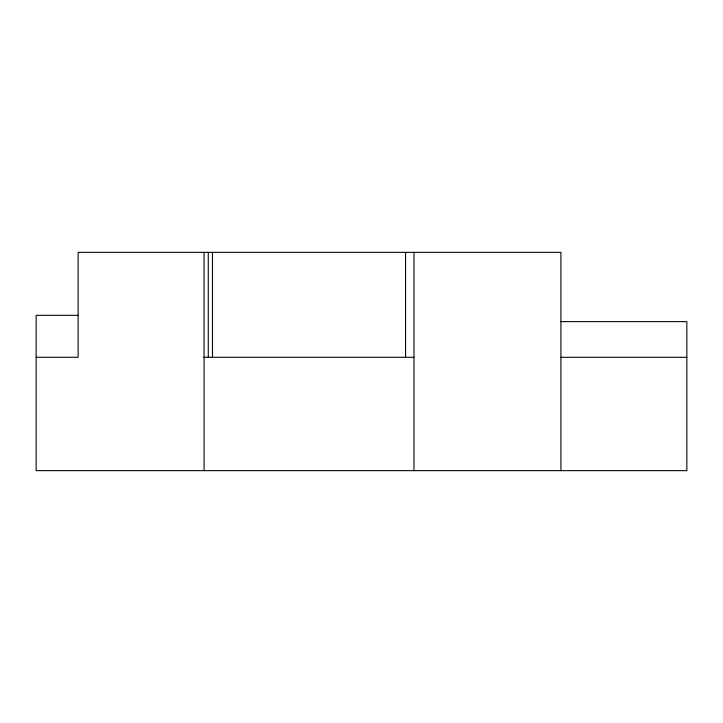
<?xml version="1.0" encoding="UTF-8"?>
<svg xmlns="http://www.w3.org/2000/svg" width="723" height="723" viewBox="0 0 723 723"><rect width="100%" height="100%" fill="white"/><g stroke="black" fill="none" stroke-linecap="round" stroke-linejoin="round"><path stroke-width="1.08" d="M78.129 315.318L36.15 315.318L36.15 470.646L686.85 470.646L686.85 321.618L560.912 321.618M36.15 357.298L78.129 357.298L78.129 252.354L560.912 252.354L560.912 470.646M203.759 357.298L413.972 357.298M560.912 357.298L686.85 357.298M413.972 252.354L413.972 470.646M405.576 252.354L405.576 357.298M212.472 252.354L212.472 357.298M208.269 252.354L208.269 357.298M204.076 252.354L204.076 470.646"/></g></svg>
